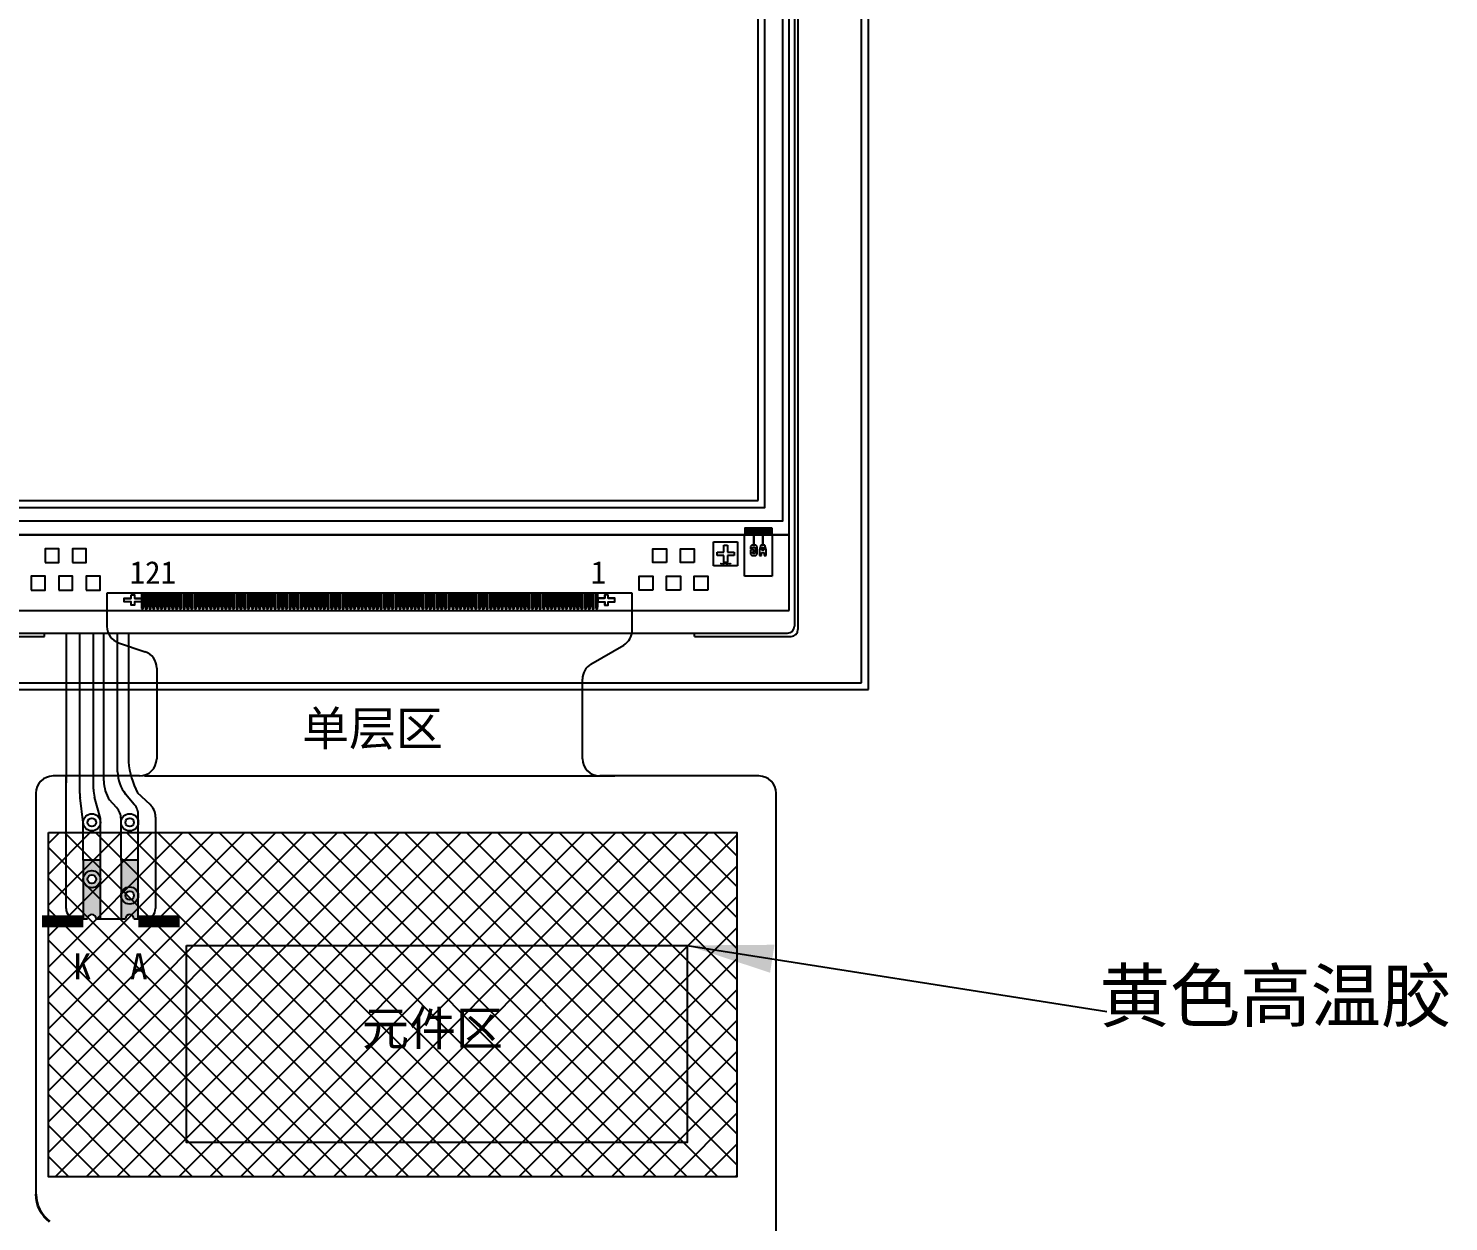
# Model space of a CAD drawing. Header units: millimetres. Extents: x 2495 to 2871, y 125 to 368.
# Drawn here: x 2551.29 to 2592.55, y 229.71 to 264.37 of the extents above; entities that cross this region are included whole.
import ezdxf

# ---------------------------------------------------------------- set-up
doc = ezdxf.new("R2010")
doc.units = ezdxf.units.MM
for name, color, linetype in [('BL', 7, 'Continuous'), ('CF_line.drawing', 9, 'Continuous'), ('CG', 4, 'Continuous'), ('DIM', 4, 'Continuous'), ('EPM.drawing', 12, 'Continuous'), ('FPC', 2, 'Continuous'), ('GATE.drawing', 10, 'Continuous'), ('L1', 40, 'Continuous'), ('L63', 4, 'Continuous'), ('TFT_line.drawing', 8, 'Continuous'), ('V。A', 5, 'Continuous')]:
    doc.layers.add(name, color=color, linetype=linetype)
doc.layers.add('FPCB', color=30, linetype='Continuous', lineweight=35)
doc.styles.get("Standard").update_dxf_attribs({"font": 'txt', "bigfont": 'gbcbig.shx'})
doc.styles.add('W0$254', font='simplex', dxfattribs={"width": 0.75})
doc.styles.add('宋', font='', dxfattribs={"height": 2})
doc.styles.add('宋体', font='')
doc.styles.get('宋').set_extended_font_data('SimSun')
doc.styles.get('宋体').set_extended_font_data('SimSun')
doc.dimstyles.new('ISO-25', dxfattribs={"dimtxt": 2, "dimasz": 2.5, "dimexe": 1.25, "dimexo": 0.625, "dimtad": 1, "dimtxsty": '宋', "dimcen": 2.5, "dimclrd": 3, "dimclre": 3, "dimclrt": 7, "dimadec": 0, "dimazin": 0, "dimtfac": 1, "dimtmove": 0, "dimatfit": 3, "dimfxl": 1, "dimarcsym": 0})
doc.dimstyles.new('ISO-25$0', dxfattribs={"dimtxt": 1.5, "dimasz": 1.5, "dimexe": 0.5, "dimexo": 0.3, "dimgap": 0.3, "dimtad": 0, "dimzin": 1, "dimdsep": 46, "dimtxsty": '宋', "dimcen": 2.5, "dimclrd": 3, "dimclre": 3, "dimclrt": 7, "dimadec": 0, "dimazin": 0, "dimtfac": 1, "dimtmove": 0, "dimatfit": 3, "dimfxl": 1, "dimlwd": -1, "dimarcsym": 0})

# ---------------------------------------------------------------- blocks, each defined once
blk = doc.blocks.new('et_pad_unit')
at = {"layer": 'TFT_line.drawing'}
blk.add_lwpolyline([(-50, -50), (350, -50), (350, 350), (-50, 350), (-50, -50)], close=True, dxfattribs=at)
blk = doc.blocks.new('fpc_bump')
at = {"layer": 'TFT_line.drawing'}
blk.add_lwpolyline([(0, 0), (60, 0), (60, 400), (0, 400), (0, 0)], close=True, dxfattribs=at)
blk = doc.blocks.new('S3D1F8AWF32DF1A65DF13X1VZ3X5V1AD6FA1F')
at = {"color": 252}
for p, q in [((1668.745, -321.259), (1668.685, -321.259)), ((1668.685, -321.259), (1668.685, -321.659)), ((1668.745, -321.259), (1668.685, -321.259)), ((1668.685, -321.259), (1668.685, -321.659)), ((1668.745, -321.659), (1668.745, -321.259)), ((1668.745, -321.659), (1668.745, -321.259)), ((1669.075, -321.259), (1669.015, -321.259)), ((1669.015, -321.259), (1669.015, -321.659)), ((1669.075, -321.659), (1669.075, -321.259)), ((1668.685, -321.659), (1668.745, -321.659)), ((1668.685, -321.659), (1668.685, -321.659)), ((1668.685, -321.659), (1668.745, -321.659)), ((1668.685, -321.659), (1668.685, -321.659)), ((1669.015, -321.659), (1669.075, -321.659)), ((1669.015, -321.659), (1669.015, -321.659))]:
    blk.add_line(p, q, dxfattribs=at)
at = {"color": 4, "linetype": 'Continuous'}
for p, q in [((1668.255, -321.758), (1668.255, -321.759)), ((1668.255, -321.759), (1668.255, -321.758)), ((1681.495, -321.758), (1681.495, -321.759)), ((1681.495, -321.759), (1681.495, -321.758))]:
    blk.add_line(p, q, dxfattribs=at)
at = {"color": 6}
blk.add_lwpolyline([(1662.881, -233.867), (1686.869, -233.867), (1686.869, -319.167), (1662.881, -319.167)], close=True, dxfattribs=at)
at = {"layer": 'CF_line.drawing', "color": 4}
for p, q in [((1687.069, -319.567), (1687.069, -233.667)), ((1687.069, -319.567), (1687.069, -233.667)), ((1662.681, -319.567), (1687.069, -319.567)), ((1662.681, -319.567), (1687.069, -319.567))]:
    blk.add_line(p, q, dxfattribs=at)
at = {"layer": 'EPM.drawing', "color": 4}
for p, q in [((1686.162, -318.567), (1686.162, -234.567)), ((1686.162, -318.567), (1686.162, -234.567)), ((1663.587, -318.567), (1686.162, -318.567)), ((1663.587, -318.567), (1686.162, -318.567))]:
    blk.add_line(p, q, dxfattribs=at)
at = {"layer": 'GATE.drawing', "color": 4}
for p, q in [((1686.569, -319.372), (1685.769, -319.372)), ((1686.569, -319.392), (1685.769, -319.392)), ((1686.569, -319.412), (1685.769, -319.412)), ((1686.569, -319.432), (1685.769, -319.432)), ((1686.569, -319.452), (1685.769, -319.452)), ((1686.569, -319.472), (1685.769, -319.472)), ((1686.569, -319.492), (1685.769, -319.492)), ((1686.569, -319.512), (1685.769, -319.512)), ((1686.569, -319.532), (1685.769, -319.532)), ((1686.569, -319.552), (1685.769, -319.552)), ((1685.769, -320.767), (1685.769, -319.567)), ((1685.769, -319.567), (1686.039, -319.567)), ((1685.779, -319.367), (1685.779, -319.587)), ((1685.804, -319.367), (1685.804, -319.587)), ((1685.824, -319.367), (1685.824, -319.587)), ((1685.844, -319.367), (1685.844, -319.587)), ((1685.864, -319.367), (1685.864, -319.587)), ((1685.884, -319.367), (1685.884, -319.587)), ((1685.904, -319.367), (1685.904, -319.587)), ((1685.924, -319.367), (1685.924, -319.587)), ((1685.944, -319.367), (1685.944, -319.587)), ((1685.964, -319.367), (1685.964, -319.587)), ((1685.984, -319.367), (1685.984, -319.587)), ((1686.004, -319.367), (1686.004, -319.587)), ((1686.024, -319.367), (1686.024, -319.587)), ((1686.039, -319.567), (1686.039, -319.867)), ((1686.039, -319.867), (1686.039, -319.567)), ((1686.039, -319.567), (1686.299, -319.567)), ((1686.044, -319.367), (1686.044, -319.587)), ((1686.064, -319.367), (1686.064, -319.587)), ((1686.084, -319.367), (1686.084, -319.587)), ((1686.104, -319.367), (1686.104, -319.587)), ((1686.124, -319.367), (1686.124, -319.587)), ((1686.144, -319.367), (1686.144, -319.587)), ((1686.164, -319.367), (1686.164, -319.587)), ((1686.184, -319.367), (1686.184, -319.587)), ((1686.204, -319.367), (1686.204, -319.587)), ((1686.224, -319.367), (1686.224, -319.587)), ((1686.244, -319.367), (1686.244, -319.587)), ((1686.264, -319.367), (1686.264, -319.587)), ((1686.284, -319.367), (1686.284, -319.587)), ((1686.299, -319.567), (1686.299, -319.867)), ((1686.299, -319.867), (1686.299, -319.567)), ((1686.299, -319.567), (1686.569, -319.567)), ((1686.304, -319.367), (1686.304, -319.587)), ((1686.324, -319.367), (1686.324, -319.587)), ((1686.344, -319.367), (1686.344, -319.587)), ((1686.364, -319.367), (1686.364, -319.587)), ((1686.384, -319.367), (1686.384, -319.587)), ((1686.404, -319.367), (1686.404, -319.587)), ((1686.424, -319.367), (1686.424, -319.587)), ((1686.444, -319.367), (1686.444, -319.587)), ((1686.464, -319.367), (1686.464, -319.587)), ((1686.484, -319.367), (1686.484, -319.587)), ((1686.504, -319.367), (1686.504, -319.587)), ((1686.524, -319.367), (1686.524, -319.587)), ((1686.544, -319.367), (1686.544, -319.587)), ((1686.564, -319.367), (1686.564, -319.587)), ((1686.569, -319.567), (1686.569, -320.767)), ((1685.977, -319.867), (1685.939, -319.905)), ((1685.939, -319.905), (1685.939, -319.967)), ((1685.939, -319.967), (1685.999, -319.967)), ((1686.039, -319.997), (1685.939, -319.997)), ((1685.939, -319.997), (1685.939, -320.129)), ((1685.939, -320.129), (1685.977, -320.167)), ((1686.039, -319.867), (1685.977, -319.867)), ((1685.977, -320.167), (1686.101, -320.167)), ((1685.999, -319.929), (1686.001, -319.927)), ((1685.999, -319.967), (1685.999, -319.929)), ((1685.999, -320.105), (1685.999, -320.057)), ((1685.999, -320.057), (1686.039, -320.057)), ((1686.001, -320.107), (1685.999, -320.105)), ((1686.001, -319.927), (1686.077, -319.927)), ((1686.077, -320.107), (1686.001, -320.107)), ((1686.101, -319.867), (1686.039, -319.867)), ((1686.039, -320.057), (1686.039, -319.997)), ((1686.077, -319.927), (1686.079, -319.929)), ((1686.079, -320.105), (1686.077, -320.107)), ((1686.079, -319.929), (1686.079, -320.105)), ((1686.139, -319.905), (1686.101, -319.867)), ((1686.101, -320.167), (1686.139, -320.129)), ((1686.139, -320.129), (1686.139, -319.905)), ((1686.239, -319.867), (1686.199, -319.999)), ((1686.199, -319.999), (1686.199, -320.167)), ((1686.199, -320.167), (1686.259, -320.167)), ((1686.299, -319.867), (1686.239, -319.867)), ((1686.259, -320.167), (1686.259, -320.074)), ((1686.259, -320.074), (1686.339, -320.074)), ((1686.261, -320.014), (1686.287, -319.927)), ((1686.338, -320.014), (1686.261, -320.014)), ((1686.287, -319.927), (1686.312, -319.927)), ((1686.287, -319.927), (1686.287, -319.927)), ((1686.359, -319.867), (1686.299, -319.867)), ((1686.312, -319.927), (1686.338, -320.014)), ((1686.339, -320.074), (1686.339, -320.167)), ((1686.339, -320.167), (1686.399, -320.167)), ((1686.399, -319.999), (1686.359, -319.867)), ((1686.399, -320.167), (1686.399, -319.999)), ((1686.569, -320.767), (1685.769, -320.767)), ((1686.569, -320.767), (1686.569, -320.767)), ((1667.745, -321.509), (1667.745, -321.409)), ((1667.745, -321.409), (1667.945, -321.409)), ((1667.945, -321.309), (1668.045, -321.309)), ((1667.945, -321.409), (1667.945, -321.309)), ((1667.945, -321.309), (1667.945, -321.309)), ((1668.045, -321.309), (1668.045, -321.409)), ((1668.045, -321.409), (1668.245, -321.409)), ((1668.245, -321.409), (1668.245, -321.509)), ((1681.705, -321.409), (1681.505, -321.409)), ((1681.505, -321.409), (1681.505, -321.509)), ((1681.805, -321.309), (1681.705, -321.309)), ((1681.705, -321.309), (1681.705, -321.409)), ((1681.805, -321.409), (1681.805, -321.309)), ((1681.805, -321.309), (1681.805, -321.309)), ((1682.005, -321.409), (1681.805, -321.409)), ((1682.005, -321.509), (1682.005, -321.409)), ((1667.945, -321.509), (1667.745, -321.509)), ((1667.945, -321.609), (1667.945, -321.509)), ((1668.045, -321.609), (1667.945, -321.609)), ((1668.245, -321.509), (1668.045, -321.509)), ((1668.045, -321.509), (1668.045, -321.609)), ((1681.505, -321.509), (1681.705, -321.509)), ((1681.705, -321.509), (1681.705, -321.609)), ((1681.705, -321.609), (1681.805, -321.609)), ((1681.805, -321.609), (1681.805, -321.509)), ((1681.805, -321.509), (1682.005, -321.509))]:
    blk.add_line(p, q, dxfattribs=at)
at = {"layer": 'GATE.drawing'}
for p, q in [((1684.969, -320.167), (1684.969, -320.067)), ((1684.969, -320.067), (1685.169, -320.067)), ((1685.169, -320.167), (1684.969, -320.167)), ((1685.169, -319.867), (1685.269, -319.867)), ((1685.169, -320.067), (1685.169, -319.867)), ((1685.169, -319.867), (1685.169, -319.867)), ((1685.169, -320.367), (1685.169, -320.167)), ((1685.269, -319.867), (1685.269, -320.067)), ((1685.269, -320.067), (1685.469, -320.067)), ((1685.469, -320.167), (1685.269, -320.167)), ((1685.269, -320.167), (1685.269, -320.367)), ((1685.469, -320.067), (1685.469, -320.167)), ((1685.269, -320.367), (1685.169, -320.367)), ((1686.568, -320.811), (1686.568, -320.812)), ((1686.568, -320.811), (1686.568, -320.812)), ((1686.568, -320.811), (1686.568, -320.812)), ((1686.568, -320.811), (1686.568, -320.812)), ((1686.569, -320.811), (1686.568, -320.811)), ((1686.569, -320.811), (1686.568, -320.811)), ((1686.569, -320.812), (1686.568, -320.812)), ((1686.569, -320.812), (1686.568, -320.812)), ((1686.569, -320.812), (1686.568, -320.812)), ((1686.569, -320.812), (1686.568, -320.812)), ((1686.569, -320.812), (1686.568, -320.812)), ((1686.569, -320.812), (1686.568, -320.812)), ((1686.569, -320.812), (1686.568, -320.812)), ((1686.569, -320.812), (1686.568, -320.812)), ((1686.568, -320.813), (1686.568, -320.812)), ((1686.568, -320.812), (1686.569, -320.812)), ((1686.569, -320.813), (1686.568, -320.813)), ((1686.569, -320.811), (1686.569, -320.812)), ((1686.569, -320.811), (1686.569, -320.812)), ((1686.569, -320.811), (1686.569, -320.812)), ((1686.569, -320.811), (1686.569, -320.812)), ((1686.569, -320.811), (1686.569, -320.812)), ((1686.569, -320.811), (1686.569, -320.812)), ((1686.569, -320.811), (1686.569, -320.812)), ((1686.569, -320.811), (1686.569, -320.812)), ((1686.569, -320.811), (1686.569, -320.812)), ((1686.569, -320.811), (1686.569, -320.812)), ((1686.569, -320.811), (1686.569, -320.812)), ((1686.569, -320.811), (1686.569, -320.812)), ((1686.569, -320.811), (1686.569, -320.812)), ((1686.569, -320.811), (1686.569, -320.812)), ((1686.569, -320.811), (1686.569, -320.812)), ((1686.569, -320.811), (1686.569, -320.812)), ((1686.569, -320.811), (1686.569, -320.812)), ((1686.569, -320.811), (1686.569, -320.812)), ((1686.569, -320.811), (1686.569, -320.812)), ((1686.569, -320.811), (1686.569, -320.812)), ((1686.569, -320.811), (1686.569, -320.812)), ((1686.569, -320.811), (1686.569, -320.812)), ((1686.569, -320.811), (1686.569, -320.812)), ((1686.569, -320.811), (1686.569, -320.812)), ((1686.569, -320.811), (1686.569, -320.812)), ((1686.569, -320.811), (1686.569, -320.812)), ((1686.569, -320.811), (1686.569, -320.812)), ((1686.569, -320.811), (1686.569, -320.812)), ((1686.569, -320.811), (1686.569, -320.812)), ((1686.569, -320.811), (1686.569, -320.812)), ((1686.569, -320.811), (1686.569, -320.812)), ((1686.569, -320.811), (1686.569, -320.812)), ((1686.569, -320.811), (1686.569, -320.812)), ((1686.569, -320.811), (1686.569, -320.812)), ((1686.569, -320.811), (1686.569, -320.812)), ((1686.569, -320.811), (1686.569, -320.812)), ((1686.569, -320.812), (1686.569, -320.812)), ((1686.569, -320.812), (1686.569, -320.812)), ((1686.569, -320.812), (1686.569, -320.812)), ((1686.569, -320.812), (1686.569, -320.812)), ((1686.569, -320.812), (1686.569, -320.812)), ((1686.569, -320.812), (1686.569, -320.812)), ((1686.569, -320.812), (1686.569, -320.812)), ((1686.569, -320.812), (1686.569, -320.812)), ((1686.569, -320.812), (1686.569, -320.812)), ((1686.569, -320.812), (1686.569, -320.812)), ((1686.569, -320.812), (1686.569, -320.812)), ((1686.569, -320.812), (1686.569, -320.812)), ((1686.569, -320.812), (1686.569, -320.812)), ((1686.569, -320.812), (1686.569, -320.812)), ((1686.569, -320.812), (1686.569, -320.812)), ((1686.569, -320.812), (1686.569, -320.812)), ((1686.569, -320.812), (1686.569, -320.812)), ((1686.569, -320.812), (1686.569, -320.812)), ((1686.569, -320.812), (1686.569, -320.812)), ((1686.569, -320.812), (1686.569, -320.812)), ((1686.569, -320.812), (1686.569, -320.812)), ((1686.569, -320.812), (1686.569, -320.812)), ((1686.569, -320.812), (1686.569, -320.812)), ((1686.569, -320.812), (1686.569, -320.812)), ((1686.569, -320.812), (1686.569, -320.812)), ((1686.569, -320.812), (1686.569, -320.812)), ((1686.569, -320.812), (1686.569, -320.812)), ((1686.569, -320.812), (1686.569, -320.812)), ((1686.569, -320.812), (1686.569, -320.812)), ((1686.569, -320.812), (1686.569, -320.812)), ((1686.569, -320.812), (1686.569, -320.812)), ((1686.569, -320.812), (1686.569, -320.812)), ((1686.569, -320.812), (1686.569, -320.812)), ((1686.569, -320.812), (1686.569, -320.812)), ((1686.569, -320.812), (1686.569, -320.812)), ((1686.569, -320.812), (1686.569, -320.812)), ((1686.569, -320.812), (1686.569, -320.812)), ((1686.569, -320.812), (1686.569, -320.812)), ((1686.569, -320.812), (1686.569, -320.812)), ((1686.569, -320.812), (1686.569, -320.812)), ((1686.569, -320.812), (1686.569, -320.812)), ((1686.569, -320.812), (1686.569, -320.812)), ((1686.569, -320.812), (1686.569, -320.812)), ((1686.569, -320.812), (1686.569, -320.812)), ((1686.569, -320.812), (1686.569, -320.812)), ((1686.569, -320.812), (1686.569, -320.813)), ((1686.569, -320.813), (1686.569, -320.813))]:
    blk.add_line(p, q, dxfattribs=at)
at = {"layer": 'L1', "color": 4, "linetype": 'Continuous'}
for p, q in [((1668.255, -321.758), (1668.255, -321.758)), ((1668.255, -321.758), (1668.255, -321.758)), ((1668.255, -321.758), (1668.255, -321.758)), ((1668.255, -321.758), (1668.255, -321.758)), ((1668.255, -321.758), (1668.255, -321.758)), ((1668.255, -321.758), (1668.255, -321.758)), ((1668.255, -321.758), (1668.255, -321.758)), ((1668.255, -321.758), (1668.255, -321.758)), ((1668.255, -321.758), (1668.255, -321.758)), ((1668.255, -321.758), (1668.255, -321.758)), ((1668.255, -321.759), (1668.255, -321.759)), ((1668.255, -321.759), (1668.255, -321.759)), ((1668.255, -321.759), (1668.255, -321.759)), ((1668.255, -321.759), (1668.255, -321.759)), ((1668.255, -321.759), (1668.255, -321.759)), ((1668.255, -321.759), (1668.255, -321.759)), ((1668.255, -321.759), (1668.255, -321.759)), ((1668.255, -321.759), (1668.255, -321.759)), ((1668.255, -321.759), (1668.255, -321.759)), ((1668.255, -321.759), (1668.255, -321.759)), ((1681.495, -321.758), (1681.495, -321.758)), ((1681.495, -321.758), (1681.495, -321.758)), ((1681.495, -321.758), (1681.495, -321.758)), ((1681.495, -321.758), (1681.495, -321.758)), ((1681.495, -321.758), (1681.495, -321.758)), ((1681.495, -321.758), (1681.495, -321.758)), ((1681.495, -321.758), (1681.495, -321.758)), ((1681.495, -321.758), (1681.495, -321.758)), ((1681.495, -321.758), (1681.495, -321.758)), ((1681.495, -321.758), (1681.495, -321.758)), ((1681.495, -321.759), (1681.495, -321.759)), ((1681.495, -321.759), (1681.495, -321.759)), ((1681.495, -321.759), (1681.495, -321.759)), ((1681.495, -321.759), (1681.495, -321.759)), ((1681.495, -321.759), (1681.495, -321.759)), ((1681.495, -321.759), (1681.495, -321.759)), ((1681.495, -321.759), (1681.495, -321.759)), ((1681.495, -321.759), (1681.495, -321.759)), ((1681.495, -321.759), (1681.495, -321.759)), ((1681.495, -321.759), (1681.495, -321.759))]:
    blk.add_line(p, q, dxfattribs=at)
at = {"layer": 'L63', "color": 4, "linetype": 'Continuous'}
for p, q in [((1668.255, -321.758), (1668.255, -321.758)), ((1668.255, -321.758), (1668.255, -321.758)), ((1668.255, -321.758), (1668.255, -321.758)), ((1668.255, -321.758), (1668.255, -321.758)), ((1668.255, -321.758), (1668.255, -321.758)), ((1668.255, -321.759), (1668.255, -321.758)), ((1668.255, -321.758), (1668.255, -321.758)), ((1668.255, -321.758), (1668.255, -321.759)), ((1668.255, -321.759), (1668.255, -321.758)), ((1668.255, -321.758), (1668.255, -321.758)), ((1668.255, -321.758), (1668.255, -321.759)), ((1668.255, -321.758), (1668.255, -321.758)), ((1668.255, -321.758), (1668.255, -321.758)), ((1668.255, -321.758), (1668.255, -321.758)), ((1668.255, -321.758), (1668.255, -321.758)), ((1668.255, -321.758), (1668.255, -321.758)), ((1668.255, -321.759), (1668.255, -321.758)), ((1668.255, -321.758), (1668.255, -321.758)), ((1668.255, -321.758), (1668.255, -321.759)), ((1668.255, -321.759), (1668.255, -321.758)), ((1668.255, -321.758), (1668.255, -321.758)), ((1668.255, -321.758), (1668.255, -321.759)), ((1668.255, -321.759), (1668.255, -321.759)), ((1668.255, -321.759), (1668.255, -321.759)), ((1668.255, -321.759), (1668.255, -321.759)), ((1668.255, -321.759), (1668.255, -321.759)), ((1668.255, -321.759), (1668.255, -321.759)), ((1668.255, -321.759), (1668.255, -321.759)), ((1668.255, -321.759), (1668.255, -321.759)), ((1668.255, -321.759), (1668.255, -321.759)), ((1668.255, -321.759), (1668.255, -321.759)), ((1668.255, -321.759), (1668.255, -321.759)), ((1668.255, -321.759), (1668.255, -321.759)), ((1668.255, -321.759), (1668.255, -321.759)), ((1668.255, -321.759), (1668.255, -321.759)), ((1668.255, -321.759), (1668.255, -321.759)), ((1668.255, -321.759), (1668.255, -321.759)), ((1668.255, -321.759), (1668.255, -321.759)), ((1668.255, -321.759), (1668.255, -321.759)), ((1668.255, -321.759), (1668.255, -321.759)), ((1681.495, -321.758), (1681.495, -321.758)), ((1681.495, -321.758), (1681.495, -321.758)), ((1681.495, -321.758), (1681.495, -321.758)), ((1681.495, -321.758), (1681.495, -321.758)), ((1681.495, -321.758), (1681.495, -321.758)), ((1681.495, -321.759), (1681.495, -321.758)), ((1681.495, -321.758), (1681.495, -321.758)), ((1681.495, -321.758), (1681.495, -321.759)), ((1681.495, -321.759), (1681.495, -321.758)), ((1681.495, -321.758), (1681.495, -321.758)), ((1681.495, -321.758), (1681.495, -321.759)), ((1681.495, -321.758), (1681.495, -321.758)), ((1681.495, -321.758), (1681.495, -321.758)), ((1681.495, -321.758), (1681.495, -321.758)), ((1681.495, -321.758), (1681.495, -321.758)), ((1681.495, -321.758), (1681.495, -321.758)), ((1681.495, -321.759), (1681.495, -321.758)), ((1681.495, -321.758), (1681.495, -321.758)), ((1681.495, -321.758), (1681.495, -321.759)), ((1681.495, -321.759), (1681.495, -321.758)), ((1681.495, -321.758), (1681.495, -321.758)), ((1681.495, -321.758), (1681.495, -321.759)), ((1681.495, -321.759), (1681.495, -321.759)), ((1681.495, -321.759), (1681.495, -321.759)), ((1681.495, -321.759), (1681.495, -321.759)), ((1681.495, -321.759), (1681.495, -321.759)), ((1681.495, -321.759), (1681.495, -321.759)), ((1681.495, -321.759), (1681.495, -321.759)), ((1681.495, -321.759), (1681.495, -321.759)), ((1681.495, -321.759), (1681.495, -321.759)), ((1681.495, -321.759), (1681.495, -321.759)), ((1681.495, -321.759), (1681.495, -321.759)), ((1681.495, -321.759), (1681.495, -321.759)), ((1681.495, -321.759), (1681.495, -321.759)), ((1681.495, -321.759), (1681.495, -321.759)), ((1681.495, -321.759), (1681.495, -321.759)), ((1681.495, -321.759), (1681.495, -321.759)), ((1681.495, -321.759), (1681.495, -321.759)), ((1681.495, -321.759), (1681.495, -321.759)), ((1681.495, -321.759), (1681.495, -321.759))]:
    blk.add_line(p, q, dxfattribs=at)
at = {"layer": 'TFT_line.drawing', "color": 4}
for p, q in [((1687.069, -321.759), (1687.069, -233.667)), ((1687.069, -319.567), (1662.681, -319.567)), ((1687.069, -321.759), (1687.069, -319.567)), ((1662.681, -321.759), (1687.069, -321.759)), ((1662.681, -321.759), (1687.069, -321.759))]:
    blk.add_line(p, q, dxfattribs=at)
at = {"layer": 'TFT_line.drawing'}
for p, q in [((1684.869, -320.467), (1684.869, -319.767)), ((1684.869, -319.767), (1685.569, -319.767)), ((1685.569, -319.767), (1685.569, -320.467)), ((1685.569, -320.467), (1684.869, -320.467)), ((1685.569, -320.467), (1685.569, -320.467))]:
    blk.add_line(p, q, dxfattribs=at)
at = {"layer": 'TFT_line.drawing', "color": 252}
for p, q in [((1680.735, -321.259), (1680.675, -321.259)), ((1680.675, -321.259), (1680.675, -321.659)), ((1680.735, -321.659), (1680.735, -321.259)), ((1681.065, -321.259), (1681.005, -321.259)), ((1681.005, -321.259), (1681.005, -321.659)), ((1681.065, -321.659), (1681.065, -321.259)), ((1680.675, -321.659), (1680.735, -321.659)), ((1680.675, -321.659), (1680.675, -321.659)), ((1681.005, -321.659), (1681.065, -321.659)), ((1681.005, -321.659), (1681.005, -321.659))]:
    blk.add_line(p, q, dxfattribs=at)
at = {"color": 4, "yscale": 0.001, "zscale": 0.001, "row_count": 1, "row_spacing": 0.8}
for p, xscale, column_count, column_spacing in [((1665.496, -320.317), 0.001, 2, 0.8), ((1684.254, -320.317), -0.001, 2, -0.8), ((1665.096, -321.117), 0.001, 3, 0.8), ((1684.654, -321.117), -0.001, 3, -0.8)]:
    blk.add_blockref('et_pad_unit', p, dxfattribs=dict(at, xscale=xscale, column_count=column_count, column_spacing=column_spacing))
at = {"color": 252, "xscale": 0.001, "yscale": 0.001, "zscale": 0.001, "row_count": 1, "column_spacing": 0.11}
for p, column_count, row_spacing in [((1668.245, -321.659), 4, 0.601), ((1668.795, -321.659), 2, 1.050499999999999), ((1669.125, -321.659), 105, 0.601), ((1680.785, -321.659), 2, 1.050499999999999), ((1681.115, -321.659), 4, 0.601)]:
    blk.add_blockref('fpc_bump', p, dxfattribs=dict(at, column_count=column_count, row_spacing=row_spacing))
at = {"color": 4, "linetype": 'Continuous', "style": '宋体'}
for s, height, p in [('121', 0.6597, (1667.905, -320.987)), ('1', 0.66, (1681.302, -320.986))]:
    blk.add_text(s, height=height, dxfattribs=at).set_placement(p)
at = {"layer": 'TFT_line.drawing', "style": 'W0$254', "width": 0.75}
blk.add_text('PANEL PROC KEY', height=0.03, dxfattribs=at).set_placement((1685.069, -320.42))
blk = doc.blocks.new('1FD2F1SD5FA6D3Z1VA6FDFA1DF23ADF15')
at = {"color": 0, "ltscale": 3}
for p, q in [((1725.597, -365.317), (1744.481, -365.317)), ((1725.597, -365.417), (1725.597, -365.317)), ((1744.481, -365.417), (1744.481, -365.317))]:
    blk.add_line(p, q, dxfattribs=at)
at = {"layer": 'BL', "color": 5}
for p, q in [((1747.381, -276.617), (1747.381, -365.117)), ((1747.481, -276.517), (1747.481, -365.217)), ((1722.792, -365.417), (1725.597, -365.417)), ((1722.892, -365.317), (1725.597, -365.317)), ((1744.481, -365.317), (1747.181, -365.317)), ((1744.481, -365.417), (1747.281, -365.417))]:
    blk.add_line(p, q, dxfattribs=at)
for centre in [(1747.181, -365.117), (1747.281, -365.217)]:
    blk.add_arc(centre, 0.2, 270, 0, dxfattribs=at)
blk = doc.blocks.new('hfgjfx')
at = {"layer": 'V。A'}
h = blk.add_hatch(color=4, dxfattribs=at)
h.paths.add_polyline_path([(6555.073, -1337.376, 1), (6555.573, -1337.376, 1)])
h.paths.add_polyline_path([(6555.448, -1337.376, -1), (6555.198, -1337.376, -1)], flags=16)
h.paths.add_polyline_path([(6555.573, -1336.351), (6555.073, -1336.351), (6555.073, -1337.376, -1), (6555.573, -1337.376)])
h.paths.add_polyline_path([(6554.473, -1336.901, -1), (6553.973, -1336.901), (6553.973, -1338.051), (6554.098, -1338.051, -1), (6554.348, -1338.051), (6554.473, -1338.051)])
h.paths.add_polyline_path([(6554.473, -1336.901, 1), (6553.973, -1336.901, 1)])
h.paths.add_polyline_path([(6554.098, -1336.901, -1), (6554.348, -1336.901, -1)], flags=16)
h.paths.add_polyline_path([(6554.473, -1336.351), (6553.973, -1336.351), (6553.973, -1336.901, -1), (6554.473, -1336.901)])
h.paths.add_polyline_path([(6555.573, -1337.376, -1), (6555.073, -1337.376), (6555.073, -1338.051), (6555.198, -1338.051, -1), (6555.448, -1338.051), (6555.573, -1338.051)])
at = {"color": 4}
for p, q in [((6553.473, -1329.751), (6553.473, -1334.102)), ((6553.873, -1334.415), (6553.873, -1329.751)), ((6554.273, -1334.291), (6554.273, -1329.751)), ((6554.573, -1334.047), (6554.573, -1329.751)), ((6554.973, -1333.787), (6554.973, -1329.751)), ((6555.29, -1329.751), (6555.29, -1333.489)), ((6553.473, -1330.051), (6553.473, -1334.102)), ((6553.873, -1334.415), (6553.873, -1330.051)), ((6554.273, -1334.291), (6554.273, -1330.051)), ((6554.573, -1334.047), (6554.573, -1330.051)), ((6554.973, -1333.787), (6554.973, -1330.051)), ((6555.29, -1330.051), (6555.29, -1333.489)), ((6553.473, -1337.751), (6553.473, -1333.895)), ((6553.473, -1337.751), (6553.473, -1333.895)), ((6553.973, -1335.251), (6553.881, -1334.543)), ((6553.973, -1335.251), (6553.881, -1334.543)), ((6554.473, -1335.142), (6554.3, -1334.521)), ((6554.473, -1335.142), (6554.3, -1334.521)), ((6554.942, -1334.82), (6554.74, -1334.6)), ((6554.942, -1334.82), (6554.74, -1334.6)), ((6555.457, -1334.729), (6555.205, -1334.428)), ((6555.457, -1334.729), (6555.205, -1334.428)), ((6555.916, -1334.733), (6555.555, -1334.393)), ((6555.916, -1334.733), (6555.555, -1334.393)), ((6554.473, -1336.051), (6554.473, -1335.142)), ((6554.473, -1336.351), (6554.473, -1335.142)), ((6555.073, -1336.051), (6555.073, -1335.158)), ((6555.073, -1336.351), (6555.073, -1335.158)), ((6555.573, -1335.251), (6555.573, -1335.05)), ((6555.573, -1335.251), (6555.573, -1335.05)), ((6556.073, -1335.097), (6556.073, -1337.751)), ((6556.073, -1335.097), (6556.073, -1337.751)), ((6553.973, -1336.051), (6553.973, -1335.251)), ((6553.973, -1336.351), (6553.973, -1335.251)), ((6555.573, -1336.051), (6555.573, -1335.251)), ((6555.573, -1336.351), (6555.573, -1335.251)), ((6553.973, -1338.051), (6553.773, -1338.051)), ((6553.973, -1338.051), (6553.773, -1338.051)), ((6554.473, -1338.051), (6555.073, -1338.051)), ((6554.473, -1338.051), (6555.073, -1338.051)), ((6555.573, -1338.051), (6555.773, -1338.051)), ((6555.573, -1338.051), (6555.773, -1338.051))]:
    blk.add_line(p, q, dxfattribs=at)
for points in [[(6554.348, -1338.051), (6554.473, -1338.051), (6554.473, -1336.351), (6553.973, -1336.351), (6553.973, -1338.051), (6554.098, -1338.051)], [(6555.448, -1338.051), (6555.573, -1338.051), (6555.573, -1336.351), (6555.073, -1336.351), (6555.073, -1338.051), (6555.198, -1338.051)]]:
    blk.add_lwpolyline(points, dxfattribs=at)
for centre, radius in [((6554.223, -1335.251), 0.25), ((6554.223, -1335.251), 0.25), ((6554.223, -1335.251), 0.125), ((6554.223, -1335.251), 0.125), ((6555.323, -1335.251), 0.25), ((6555.323, -1335.251), 0.25), ((6555.323, -1335.251), 0.125), ((6555.323, -1335.251), 0.125), ((6554.223, -1336.901), 0.25), ((6554.223, -1336.901), 0.125), ((6555.323, -1337.376), 0.25), ((6555.323, -1337.376), 0.125)]:
    blk.add_circle(centre, radius, dxfattribs=at)
for centre, radius, start, end in [((6557.696, -1333.274), 2.416, 185.1064, 207.5765), ((6555.973, -1333.787), 1, 180, 219.8543), ((6555.973, -1333.787), 1, 180, 219.8543), ((6555.273, -1334.291), 1, 180, 193.3344), ((6555.273, -1334.291), 1, 180, 193.3344), ((6555.573, -1334.047), 1, 180, 213.5967), ((6555.573, -1334.047), 1, 180, 213.5967), ((6554.873, -1334.415), 1, 180, 187.381), ((6554.873, -1334.415), 1, 180, 187.381), ((6555.073, -1335.05), 0.5, 0, 39.8543), ((6555.073, -1335.05), 0.5, 0, 39.8543), ((6555.573, -1335.097), 0.5, 0, 46.7322), ((6555.573, -1335.097), 0.5, 0, 46.7322), ((6554.573, -1335.158), 0.5, 0, 42.51), ((6554.573, -1335.158), 0.5, 0, 42.51), ((6553.773, -1337.751), 0.3, 180, 270), ((6553.773, -1337.751), 0.3, 180, 270), ((6554.223, -1338.051), 0.125, 0, 180), ((6555.323, -1338.051), 0.125, 0, 180), ((6555.773, -1337.751), 0.3, 270, 0), ((6555.773, -1337.751), 0.3, 270, 0)]:
    blk.add_arc(centre, radius, start, end, dxfattribs=at)
at = {"layer": 'BL', "color": 2, "const_width": 0.2}
blk.add_lwpolyline([(6553.973, -1338.051), (6552.773, -1338.051)], dxfattribs=at)
blk = doc.blocks.new('hgjfj')
at = {"layer": 'GATE.drawing'}
for points in [[(16512.178, -1742.777), (16512.278, -1742.777), (16512.278, -1742.877), (16512.483, -1742.877), (16512.483, -1742.977), (16512.278, -1742.977), (16512.278, -1743.077), (16512.178, -1743.077), (16512.178, -1742.977), (16511.978, -1742.977), (16511.978, -1742.877), (16512.178, -1742.877), (16512.178, -1742.777)], [(16526.038, -1742.777), (16525.938, -1742.777), (16525.938, -1742.877), (16525.733, -1742.877), (16525.733, -1742.977), (16525.938, -1742.977), (16525.938, -1743.077), (16526.038, -1743.077), (16526.038, -1742.977), (16526.238, -1742.977), (16526.238, -1742.877), (16526.038, -1742.877), (16526.038, -1742.777)]]:
    blk.add_lwpolyline(points, close=True, dxfattribs=at)
at = {"layer": 'TFT_line.drawing', "color": 3}
for points in [[(16512.483, -1743.177), (16512.533, -1743.177), (16512.533, -1742.777), (16512.483, -1742.777)], [(16512.593, -1743.177), (16512.643, -1743.177), (16512.643, -1742.777), (16512.593, -1742.777)], [(16512.703, -1743.177), (16512.753, -1743.177), (16512.753, -1742.777), (16512.703, -1742.777)], [(16512.813, -1743.177), (16512.863, -1743.177), (16512.863, -1742.777), (16512.813, -1742.777)], [(16512.923, -1743.177), (16512.973, -1743.177), (16512.973, -1742.777), (16512.923, -1742.777)], [(16513.033, -1743.177), (16513.083, -1743.177), (16513.083, -1742.777), (16513.033, -1742.777)], [(16513.143, -1743.177), (16513.193, -1743.177), (16513.193, -1742.777), (16513.143, -1742.777)], [(16513.253, -1743.177), (16513.303, -1743.177), (16513.303, -1742.777), (16513.253, -1742.777)], [(16513.363, -1743.177), (16513.413, -1743.177), (16513.413, -1742.777), (16513.363, -1742.777)], [(16513.473, -1743.177), (16513.523, -1743.177), (16513.523, -1742.777), (16513.473, -1742.777)], [(16513.583, -1743.177), (16513.633, -1743.177), (16513.633, -1742.777), (16513.583, -1742.777)], [(16513.693, -1743.177), (16513.743, -1743.177), (16513.743, -1742.777), (16513.693, -1742.777)], [(16513.803, -1743.177), (16513.853, -1743.177), (16513.853, -1742.777), (16513.803, -1742.777)], [(16513.913, -1743.177), (16513.963, -1743.177), (16513.963, -1742.777), (16513.913, -1742.777)], [(16514.023, -1743.177), (16514.073, -1743.177), (16514.073, -1742.777), (16514.023, -1742.777)], [(16514.133, -1743.177), (16514.183, -1743.177), (16514.183, -1742.777), (16514.133, -1742.777)], [(16514.243, -1743.177), (16514.293, -1743.177), (16514.293, -1742.777), (16514.243, -1742.777)], [(16514.353, -1743.177), (16514.403, -1743.177), (16514.403, -1742.777), (16514.353, -1742.777)], [(16514.463, -1743.177), (16514.513, -1743.177), (16514.513, -1742.777), (16514.463, -1742.777)], [(16514.573, -1743.177), (16514.623, -1743.177), (16514.623, -1742.777), (16514.573, -1742.777)], [(16514.683, -1743.177), (16514.733, -1743.177), (16514.733, -1742.777), (16514.683, -1742.777)], [(16514.793, -1743.177), (16514.843, -1743.177), (16514.843, -1742.777), (16514.793, -1742.777)], [(16514.903, -1743.177), (16514.953, -1743.177), (16514.953, -1742.777), (16514.903, -1742.777)], [(16515.013, -1743.177), (16515.063, -1743.177), (16515.063, -1742.777), (16515.013, -1742.777)], [(16515.123, -1743.177), (16515.173, -1743.177), (16515.173, -1742.777), (16515.123, -1742.777)], [(16515.233, -1743.177), (16515.283, -1743.177), (16515.283, -1742.777), (16515.233, -1742.777)], [(16515.343, -1743.177), (16515.393, -1743.177), (16515.393, -1742.777), (16515.343, -1742.777)], [(16515.453, -1743.177), (16515.503, -1743.177), (16515.503, -1742.777), (16515.453, -1742.777)], [(16515.563, -1743.177), (16515.613, -1743.177), (16515.613, -1742.777), (16515.563, -1742.777)], [(16515.673, -1743.177), (16515.723, -1743.177), (16515.723, -1742.777), (16515.673, -1742.777)], [(16515.783, -1743.177), (16515.833, -1743.177), (16515.833, -1742.777), (16515.783, -1742.777)], [(16515.893, -1743.177), (16515.943, -1743.177), (16515.943, -1742.777), (16515.893, -1742.777)], [(16516.003, -1743.177), (16516.053, -1743.177), (16516.053, -1742.777), (16516.003, -1742.777)], [(16516.113, -1743.177), (16516.163, -1743.177), (16516.163, -1742.777), (16516.113, -1742.777)], [(16516.223, -1743.177), (16516.273, -1743.177), (16516.273, -1742.777), (16516.223, -1742.777)], [(16516.333, -1743.177), (16516.383, -1743.177), (16516.383, -1742.777), (16516.333, -1742.777)], [(16516.443, -1743.177), (16516.493, -1743.177), (16516.493, -1742.777), (16516.443, -1742.777)], [(16516.553, -1743.177), (16516.603, -1743.177), (16516.603, -1742.777), (16516.553, -1742.777)], [(16516.663, -1743.177), (16516.713, -1743.177), (16516.713, -1742.777), (16516.663, -1742.777)], [(16516.773, -1743.177), (16516.823, -1743.177), (16516.823, -1742.777), (16516.773, -1742.777)], [(16516.883, -1743.177), (16516.933, -1743.177), (16516.933, -1742.777), (16516.883, -1742.777)], [(16516.993, -1743.177), (16517.043, -1743.177), (16517.043, -1742.777), (16516.993, -1742.777)], [(16517.103, -1743.177), (16517.153, -1743.177), (16517.153, -1742.777), (16517.103, -1742.777)], [(16517.213, -1743.177), (16517.263, -1743.177), (16517.263, -1742.777), (16517.213, -1742.777)], [(16517.323, -1743.177), (16517.373, -1743.177), (16517.373, -1742.777), (16517.323, -1742.777)], [(16517.433, -1743.177), (16517.483, -1743.177), (16517.483, -1742.777), (16517.433, -1742.777)], [(16517.543, -1743.177), (16517.593, -1743.177), (16517.593, -1742.777), (16517.543, -1742.777)], [(16517.653, -1743.177), (16517.703, -1743.177), (16517.703, -1742.777), (16517.653, -1742.777)], [(16517.763, -1743.177), (16517.813, -1743.177), (16517.813, -1742.777), (16517.763, -1742.777)], [(16517.873, -1743.177), (16517.923, -1743.177), (16517.923, -1742.777), (16517.873, -1742.777)], [(16517.983, -1743.177), (16518.033, -1743.177), (16518.033, -1742.777), (16517.983, -1742.777)], [(16518.093, -1743.177), (16518.143, -1743.177), (16518.143, -1742.777), (16518.093, -1742.777)], [(16518.203, -1743.177), (16518.253, -1743.177), (16518.253, -1742.777), (16518.203, -1742.777)], [(16518.313, -1743.177), (16518.363, -1743.177), (16518.363, -1742.777), (16518.313, -1742.777)], [(16518.423, -1743.177), (16518.473, -1743.177), (16518.473, -1742.777), (16518.423, -1742.777)], [(16518.533, -1743.177), (16518.583, -1743.177), (16518.583, -1742.777), (16518.533, -1742.777)], [(16518.643, -1743.177), (16518.693, -1743.177), (16518.693, -1742.777), (16518.643, -1742.777)], [(16518.753, -1743.177), (16518.803, -1743.177), (16518.803, -1742.777), (16518.753, -1742.777)], [(16518.863, -1743.177), (16518.913, -1743.177), (16518.913, -1742.777), (16518.863, -1742.777)], [(16518.973, -1743.177), (16519.023, -1743.177), (16519.023, -1742.777), (16518.973, -1742.777)], [(16519.083, -1743.177), (16519.133, -1743.177), (16519.133, -1742.777), (16519.083, -1742.777)], [(16519.193, -1743.177), (16519.243, -1743.177), (16519.243, -1742.777), (16519.193, -1742.777)], [(16519.303, -1743.177), (16519.353, -1743.177), (16519.353, -1742.777), (16519.303, -1742.777)], [(16519.413, -1743.177), (16519.463, -1743.177), (16519.463, -1742.777), (16519.413, -1742.777)], [(16519.523, -1743.177), (16519.573, -1743.177), (16519.573, -1742.777), (16519.523, -1742.777)], [(16519.633, -1743.177), (16519.683, -1743.177), (16519.683, -1742.777), (16519.633, -1742.777)], [(16519.743, -1743.177), (16519.793, -1743.177), (16519.793, -1742.777), (16519.743, -1742.777)], [(16519.853, -1743.177), (16519.903, -1743.177), (16519.903, -1742.777), (16519.853, -1742.777)], [(16519.963, -1743.177), (16520.013, -1743.177), (16520.013, -1742.777), (16519.963, -1742.777)], [(16520.073, -1743.177), (16520.123, -1743.177), (16520.123, -1742.777), (16520.073, -1742.777)], [(16520.183, -1743.177), (16520.233, -1743.177), (16520.233, -1742.777), (16520.183, -1742.777)], [(16520.293, -1743.177), (16520.343, -1743.177), (16520.343, -1742.777), (16520.293, -1742.777)], [(16520.403, -1743.177), (16520.453, -1743.177), (16520.453, -1742.777), (16520.403, -1742.777)], [(16520.513, -1743.177), (16520.563, -1743.177), (16520.563, -1742.777), (16520.513, -1742.777)], [(16520.623, -1743.177), (16520.673, -1743.177), (16520.673, -1742.777), (16520.623, -1742.777)], [(16520.733, -1743.177), (16520.783, -1743.177), (16520.783, -1742.777), (16520.733, -1742.777)], [(16520.843, -1743.177), (16520.893, -1743.177), (16520.893, -1742.777), (16520.843, -1742.777)], [(16520.953, -1743.177), (16521.003, -1743.177), (16521.003, -1742.777), (16520.953, -1742.777)], [(16521.063, -1743.177), (16521.113, -1743.177), (16521.113, -1742.777), (16521.063, -1742.777)], [(16521.173, -1743.177), (16521.223, -1743.177), (16521.223, -1742.777), (16521.173, -1742.777)], [(16521.283, -1743.177), (16521.333, -1743.177), (16521.333, -1742.777), (16521.283, -1742.777)], [(16521.393, -1743.177), (16521.443, -1743.177), (16521.443, -1742.777), (16521.393, -1742.777)], [(16521.503, -1743.177), (16521.553, -1743.177), (16521.553, -1742.777), (16521.503, -1742.777)], [(16521.613, -1743.177), (16521.663, -1743.177), (16521.663, -1742.777), (16521.613, -1742.777)], [(16521.723, -1743.177), (16521.773, -1743.177), (16521.773, -1742.777), (16521.723, -1742.777)], [(16521.833, -1743.177), (16521.883, -1743.177), (16521.883, -1742.777), (16521.833, -1742.777)], [(16521.943, -1743.177), (16521.993, -1743.177), (16521.993, -1742.777), (16521.943, -1742.777)], [(16522.053, -1743.177), (16522.103, -1743.177), (16522.103, -1742.777), (16522.053, -1742.777)], [(16522.163, -1743.177), (16522.213, -1743.177), (16522.213, -1742.777), (16522.163, -1742.777)], [(16522.273, -1743.177), (16522.323, -1743.177), (16522.323, -1742.777), (16522.273, -1742.777)], [(16522.383, -1743.177), (16522.433, -1743.177), (16522.433, -1742.777), (16522.383, -1742.777)], [(16522.493, -1743.177), (16522.543, -1743.177), (16522.543, -1742.777), (16522.493, -1742.777)], [(16522.603, -1743.177), (16522.653, -1743.177), (16522.653, -1742.777), (16522.603, -1742.777)], [(16522.713, -1743.177), (16522.763, -1743.177), (16522.763, -1742.777), (16522.713, -1742.777)], [(16522.823, -1743.177), (16522.873, -1743.177), (16522.873, -1742.777), (16522.823, -1742.777)], [(16522.933, -1743.177), (16522.983, -1743.177), (16522.983, -1742.777), (16522.933, -1742.777)], [(16523.043, -1743.177), (16523.093, -1743.177), (16523.093, -1742.777), (16523.043, -1742.777)], [(16523.153, -1743.177), (16523.203, -1743.177), (16523.203, -1742.777), (16523.153, -1742.777)], [(16523.263, -1743.177), (16523.313, -1743.177), (16523.313, -1742.777), (16523.263, -1742.777)], [(16523.373, -1743.177), (16523.423, -1743.177), (16523.423, -1742.777), (16523.373, -1742.777)], [(16523.483, -1743.177), (16523.533, -1743.177), (16523.533, -1742.777), (16523.483, -1742.777)], [(16523.593, -1743.177), (16523.643, -1743.177), (16523.643, -1742.777), (16523.593, -1742.777)], [(16523.703, -1743.177), (16523.753, -1743.177), (16523.753, -1742.777), (16523.703, -1742.777)], [(16523.813, -1743.177), (16523.863, -1743.177), (16523.863, -1742.777), (16523.813, -1742.777)], [(16523.923, -1743.177), (16523.973, -1743.177), (16523.973, -1742.777), (16523.923, -1742.777)], [(16524.033, -1743.177), (16524.083, -1743.177), (16524.083, -1742.777), (16524.033, -1742.777)], [(16524.143, -1743.177), (16524.193, -1743.177), (16524.193, -1742.777), (16524.143, -1742.777)], [(16524.253, -1743.177), (16524.303, -1743.177), (16524.303, -1742.777), (16524.253, -1742.777)], [(16524.363, -1743.177), (16524.413, -1743.177), (16524.413, -1742.777), (16524.363, -1742.777)], [(16524.473, -1743.177), (16524.523, -1743.177), (16524.523, -1742.777), (16524.473, -1742.777)], [(16524.583, -1743.177), (16524.633, -1743.177), (16524.633, -1742.777), (16524.583, -1742.777)], [(16524.693, -1743.177), (16524.743, -1743.177), (16524.743, -1742.777), (16524.693, -1742.777)], [(16524.803, -1743.177), (16524.853, -1743.177), (16524.853, -1742.777), (16524.803, -1742.777)], [(16524.913, -1743.177), (16524.963, -1743.177), (16524.963, -1742.777), (16524.913, -1742.777)], [(16525.023, -1743.177), (16525.073, -1743.177), (16525.073, -1742.777), (16525.023, -1742.777)], [(16525.133, -1743.177), (16525.183, -1743.177), (16525.183, -1742.777), (16525.133, -1742.777)], [(16525.243, -1743.177), (16525.293, -1743.177), (16525.293, -1742.777), (16525.243, -1742.777)], [(16525.353, -1743.177), (16525.403, -1743.177), (16525.403, -1742.777), (16525.353, -1742.777)], [(16525.463, -1743.177), (16525.513, -1743.177), (16525.513, -1742.777), (16525.463, -1742.777)], [(16525.573, -1743.177), (16525.623, -1743.177), (16525.623, -1742.777), (16525.573, -1742.777)], [(16525.683, -1743.177), (16525.733, -1743.177), (16525.733, -1742.777), (16525.683, -1742.777)]]:
    blk.add_lwpolyline(points, close=True, dxfattribs=at)
blk = doc.blocks.new('*D85')
at = {"color": 3, "lineweight": -2, "transparency": 16777216}
for p, q in [((2548.406, 245.168), (2531.08, 245.168)), ((2562.414, 207.168), (2531.08, 207.168))]:
    blk.add_line(p, q, dxfattribs=at)
at = {"color": 3, "transparency": 16777216}
for p, q in [((2531.58, 243.668), (2531.58, 233.446)), ((2531.58, 208.668), (2531.58, 218.891))]:
    blk.add_line(p, q, dxfattribs=at)
for points in [[(2531.33, 243.668), (2531.83, 243.668), (2531.58, 245.168)], [(2531.33, 208.668), (2531.83, 208.668), (2531.58, 207.168)]]:
    blk.add_solid(points, dxfattribs=at)
at = {"layer": 'Defpoints', "color": 0, "transparency": 16777216}
for p in [(2548.706, 245.168), (2531.58, 207.168), (2562.714, 207.168)]:
    blk.add_point(p, dxfattribs=at)
at = {"color": 7, "transparency": 16777216, "insert": (2531.58, 226.168), "char_height": 2, "attachment_point": 5, "rotation": 90, "style": '宋'}
blk.add_mtext('38.00%%P0.5', dxfattribs=at)
blk = doc.blocks.new('*D112')
at = {"layer": 'Defpoints', "color": 0, "transparency": 16777216}
for p in [(2546.706, 247.168), (2562.514, 207.368), (2562.514, 193.958)]:
    blk.add_point(p, dxfattribs=at)
at = {"layer": 'FPCB', "color": 3, "lineweight": -2, "transparency": 16777216}
for p, q in [((2546.706, 246.868), (2546.706, 193.458)), ((2562.514, 207.068), (2562.514, 193.458))]:
    blk.add_line(p, q, dxfattribs=at)
at = {"layer": 'FPCB', "color": 3, "transparency": 16777216}
for p, q in [((2548.206, 193.958), (2551.042, 193.958)), ((2561.014, 193.958), (2558.178, 193.958))]:
    blk.add_line(p, q, dxfattribs=at)
for points in [[(2548.206, 194.208), (2548.206, 193.708), (2546.706, 193.958)], [(2561.014, 194.208), (2561.014, 193.708), (2562.514, 193.958)]]:
    blk.add_solid(points, dxfattribs=at)
at = {"layer": 'FPCB', "color": 7, "transparency": 16777216, "insert": (2554.61, 193.958), "char_height": 2, "attachment_point": 5, "style": '宋'}
blk.add_mtext('15.81', dxfattribs=at)

msp = doc.modelspace()

# ---------------------------------------------------------------- hatches: boundary and pattern name
h = msp.add_hatch()
h.set_pattern_fill('ANSI37', color=2, scale=0.2, style=0)
h.set_pattern_definition([(45, (395.6557, 40.3806), (-0.4490128, 0.4490128), []), (135, (395.6557, 40.3806), (-0.4490128, -0.4490128), [])])
h.paths.add_polyline_path([(2571.8714, 231.0127), (2571.8714, 241.0127), (2551.8714, 241.0127), (2551.8714, 231.0127)])

# ---------------------------------------------------------------- linework, layer by layer
at = {"color": 30}
for p, q in [((2568.8304, 247.9685), (2553.5704, 247.9685)), ((2553.5704, 247.9685), (2553.5704, 247.0026)), ((2568.8304, 246.8918), (2568.8304, 247.9685)), ((2553.9092, 246.5293), (2554.6767, 246.2679)), ((2567.633, 245.9046), (2568.5829, 246.4602)), ((2555.0154, 245.7946), (2555.0154, 243.1573)), ((2567.3854, 243.1573), (2567.3854, 245.473)), ((2554.5154, 242.6573), (2552.0045, 242.6573)), ((2572.5136, 242.6573), (2567.8854, 242.6573)), ((2551.5045, 242.1573), (2551.5045, 230.5097)), ((2573.0136, 224.8144), (2573.0136, 242.1573))]:
    msp.add_line(p, q, dxfattribs=at)
at = {"color": 65}
msp.add_line((2554.6619, 242.6573), (2568.3304, 242.6573), dxfattribs=at)
at = {"color": 2}
msp.add_lwpolyline([(2551.8714, 241.0127), (2571.8714, 241.0127), (2571.8714, 231.0127), (2551.8714, 231.0127)], close=True, dxfattribs=at)
at = {"color": 30}
for centre, start, end in [((2554.0704, 247.0026), 180, 251.18906), ((2568.3304, 246.8918), 300.3224, 360), ((2554.5154, 245.7946), 360, 71.18906), ((2567.8854, 245.473), 120.3224, 180), ((2554.5154, 243.1573), 270, 0), ((2567.8854, 243.1573), 180, 270), ((2552.0045, 242.1573), 90, 180), ((2572.5136, 242.1573), 360, 90)]:
    msp.add_arc(centre, 0.5, start, end, dxfattribs=at)
at = {"layer": 'BL', "color": 2, "const_width": 0.2}
msp.add_lwpolyline([(2554.4809, 238.5105), (2555.6809, 238.5105)], dxfattribs=at)
at = {"layer": 'BL', "color": 0, "const_width": 0.2}
for points in [[(2552.8809, 238.3605), (2551.6809, 238.3605)], [(2554.4809, 238.3605), (2555.6809, 238.3605)]]:
    msp.add_lwpolyline(points, dxfattribs=at)
at = {"layer": 'CG', "color": 251}
for p, q in [((2575.6947, 245.1685), (2575.6947, 337.8605)), ((2546.7062, 245.1685), (2575.6947, 245.1685))]:
    msp.add_line(p, q, dxfattribs=at)
at = {"layer": 'DIM', "color": 251}
for p, q in [((2575.4947, 245.3685), (2575.4947, 332.1605)), ((2546.9062, 245.3685), (2575.4947, 245.3685))]:
    msp.add_line(p, q, dxfattribs=at)
at = {"layer": 'EPM.drawing', "color": 251}
msp.add_lwpolyline([(2549.7129, 250.4605), (2572.6879, 250.4605), (2572.6879, 334.8605), (2549.7129, 334.8605)], close=True, dxfattribs=at)
at = {"layer": 'FPC', "color": 1}
msp.add_lwpolyline([(2555.8824, 237.7372), (2570.4307, 237.7372), (2570.4307, 232.0091), (2555.8824, 232.0091)], close=True, dxfattribs=at)
at = {"layer": 'FPCB'}
msp.add_arc((2552.5045, 230.5097), 1, 180, 232.85202, dxfattribs=at)

# ---------------------------------------------------------------- block references
at = {"color": 4}
for name, p in [('1FD2F1SD5FA6D3Z1VA6FDFA1DF23ADF15', (826.164, 612.1272)), ('S3D1F8AWF32DF1A65DF13X1VZ3X5V1AD6FA1F', (886.3255, 569.2272))]:
    msp.add_blockref(name, p, dxfattribs=at)
at = {"color": 30}
msp.add_blockref('hgjfj', (-13957.9074, 1990.6956), dxfattribs=at)
at = {"color": 65}
msp.add_blockref('hfgjfx', (-4001.092, 1576.5618), dxfattribs=at)

# ---------------------------------------------------------------- texts
at = {"color": 4, "style": '宋体'}
for s, p in [('K', (2552.5996, 236.7521)), ('A', (2554.2406, 236.7521))]:
    msp.add_text(s, height=0.75, dxfattribs=at).set_placement(p)
at = {"color": 3, "style": '宋体'}
for s, p in [('K', (2552.5996, 236.7471)), ('A', (2554.2406, 236.7471))]:
    msp.add_text(s, height=0.75, dxfattribs=at).set_placement(p)
at = {"color": 27, "style": '宋体'}
for s, p in [('K', (2552.5996, 236.7471)), ('A', (2554.2406, 236.7471))]:
    msp.add_text(s, height=0.75, dxfattribs=at).set_placement(p)
at = {"color": 65, "char_height": 1, "width": 10.003736, "attachment_point": 1, "style": '宋体'}
for s, insert in [('单层区', (2559.2373, 244.5417)), ('元件区', (2560.9807, 235.8294))]:
    msp.add_mtext(s, dxfattribs=dict(at, insert=insert))
at = {"layer": 'FPC', "color": 7, "insert": (2582.4048, 237.0256), "char_height": 1.5, "width": 13.830203, "attachment_point": 1}
msp.add_mtext('{\\fSimSun|b0|i0|c134|p2;黄色高温胶}', dxfattribs=at)

# ---------------------------------------------------------------- dimensions: what is measured, and where the dimension line sits
at = {"color": 1}
dim = msp.add_linear_dim(base=(2531.5801, 207.1685), p1=(2548.7062, 245.1685), p2=(2562.7136, 207.1685), angle=90, text='<>%%P0.5', dimstyle='ISO-25$0', override={"dimtxsty": '宋'}, dxfattribs=at)
dim.commit()
dim.dimension.update_dxf_attribs({"geometry": '*D85', "text_midpoint": (2531.5801, 226.1685)})
at = {"layer": 'FPCB'}
dim = msp.add_linear_dim(base=(2562.5136, 193.9577), p1=(2546.7062, 247.1685), p2=(2562.5136, 207.3685), dimstyle='ISO-25$0', dxfattribs=at)
dim.commit()
dim.dimension.update_dxf_attribs({"geometry": '*D112', "text_midpoint": (2554.6099, 193.9577)})

# ---------------------------------------------------------------- leaders
at = {"layer": 'FPC', "color": 7}
msp.add_leader([(2570.4307, 237.7372), (2582.6204, 235.8165)], dimstyle='ISO-25', override={"dimgap": 0.625, "dimtad": 0, "dimdec": 3, "dimtdec": 3, "dimfxl": 0.2, "dimarcsym": 1}, dxfattribs=at)

doc.saveas('drawing.dxf')
